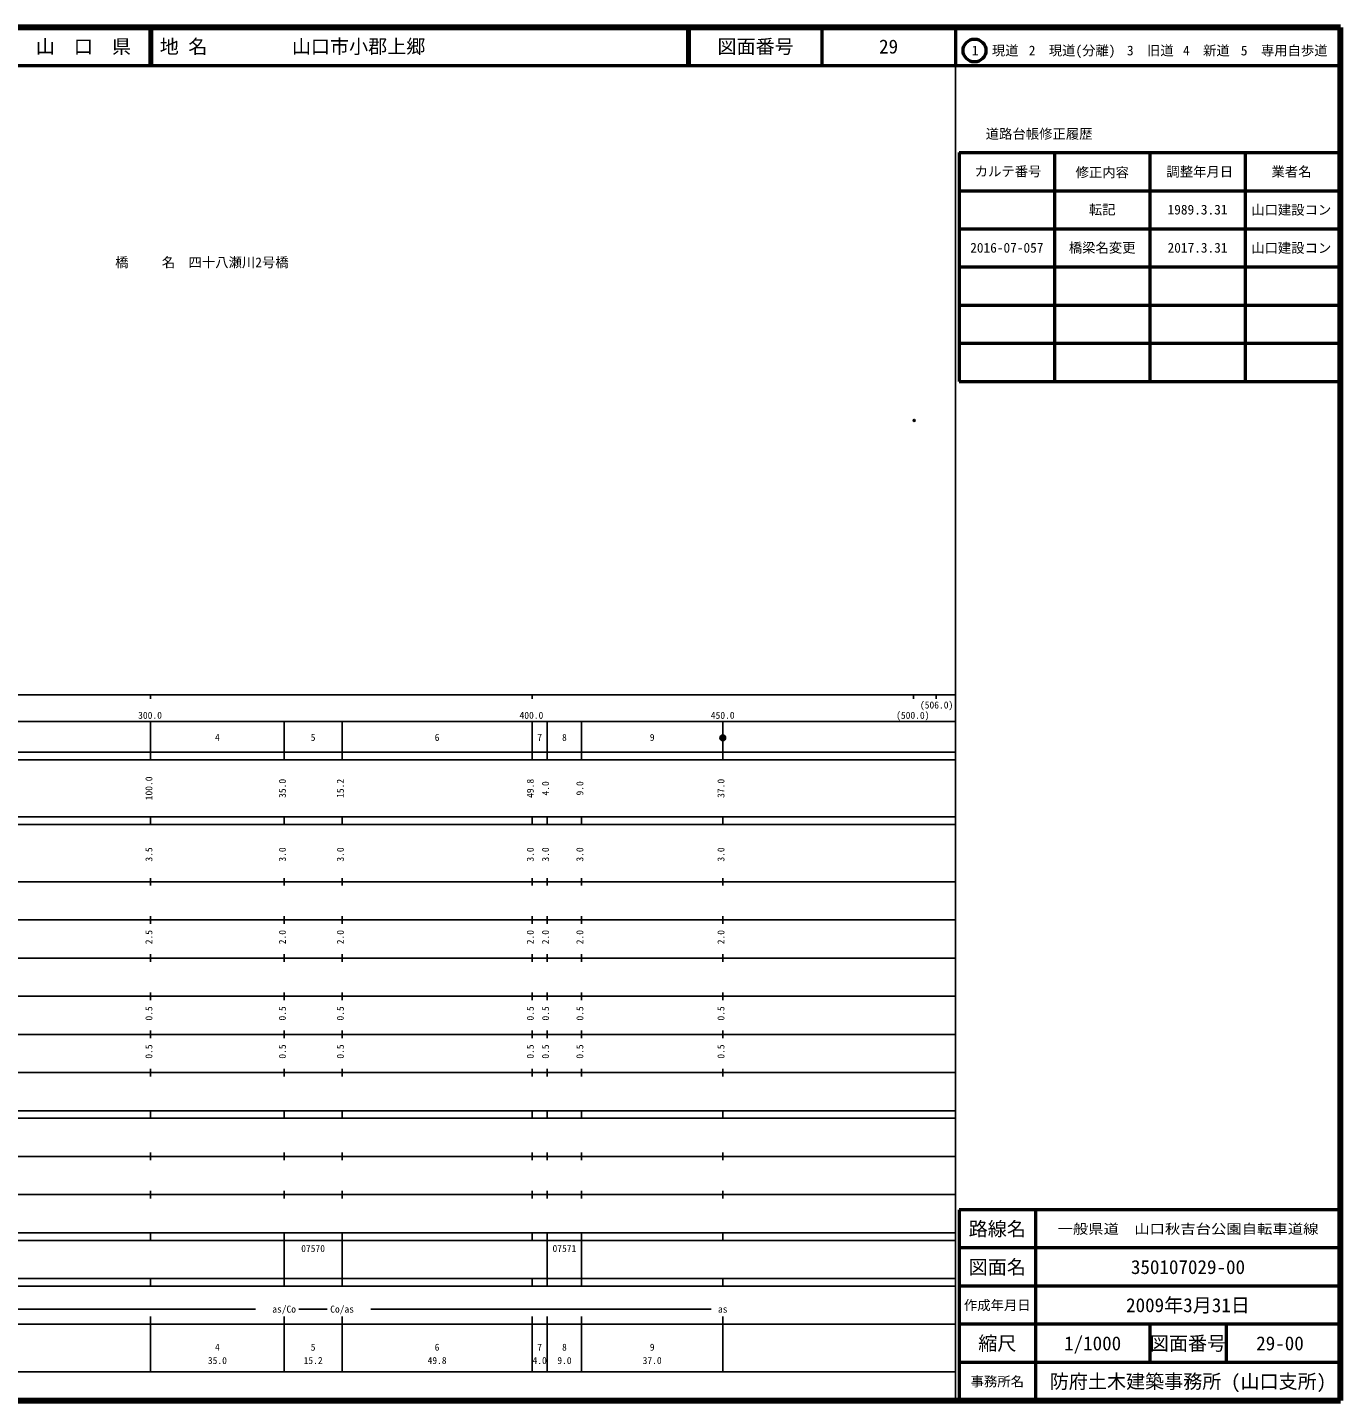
# Model space of a CAD drawing. Units: millimetres on the paper. Extents: x 40 to 680, y 20 to 380.
# Drawn here: x 335.7 to 680, y 20 to 380 of the extents above; entities that cross this region are included whole.
import ezdxf
from ezdxf.enums import TextEntityAlignment as Align

# ---------------------------------------------------------------- set-up
doc = ezdxf.new("R2010")
doc.units = ezdxf.units.MM
doc.header["$PDMODE"] = 32
doc.header["$PDSIZE"] = 0.5
for name, color, linetype in [('M-OTRS', 6, 'Continuous'), ('M-STR-HTXT', 7, 'Continuous'), ('M-TTL-TXT', 7, 'Continuous')]:
    doc.layers.add(name, color=color, linetype=linetype)
for name, color, linetype, lineweight in [('M-TTL', 2, 'Continuous', 140), ('M-TTL-BAND', 7, 'Continuous', 25), ('M-TTL-FRAM', 2, 'Continuous', 50), ('M-TTL-LINE', 7, 'Continuous', 50)]:
    doc.layers.add(name, color=color, linetype=linetype, lineweight=lineweight)
doc.styles.add('ＭＳ ゴシック', font='')
doc.styles.get('ＭＳ ゴシック').set_extended_font_data('MS Gothic')

msp = doc.modelspace()

# ---------------------------------------------------------------- linework, layer by layer
at = {"layer": 'M-OTRS'}
msp.add_point((568.216, 276.972), dxfattribs=at)
at = {"layer": 'M-TTL'}
for p, q in [((680, 380), (40, 380)), ((680, 20), (680, 380)), ((40, 20), (680, 20))]:
    msp.add_line(p, q, dxfattribs=at)
at = {"layer": 'M-TTL-BAND'}
for p, q in [((579, 20), (579, 370)), ((40, 205), (579, 205)), ((368, 205), (368, 204)), ((468, 205), (468, 204)), ((568, 205), (568, 204)), ((574, 205), (574, 204)), ((68, 198), (579, 198)), ((368, 188), (368, 198)), ((403, 188), (403, 198)), ((418.2, 188), (418.2, 198)), ((468, 188), (468, 198)), ((472, 188), (472, 198)), ((481, 188), (481, 198)), ((518, 188), (518, 198)), ((40, 190), (579, 190)), ((40, 188), (579, 188)), ((40, 173), (579, 173)), ((368, 171), (368, 173)), ((403, 171), (403, 173)), ((418.2, 171), (418.2, 173)), ((468, 171), (468, 173)), ((472, 171), (472, 173)), ((481, 171), (481, 173)), ((518, 171), (518, 173)), ((40, 171), (579, 171)), ((40, 156), (579, 156)), ((368, 155), (368, 157)), ((403, 155), (403, 157)), ((418.2, 155), (418.2, 157)), ((468, 155), (468, 157)), ((472, 155), (472, 157)), ((481, 155), (481, 157)), ((518, 155), (518, 157)), ((46, 146), (579, 146)), ((368, 145), (368, 147)), ((403, 145), (403, 147)), ((418.2, 145), (418.2, 147)), ((468, 145), (468, 147)), ((472, 145), (472, 147)), ((481, 145), (481, 147)), ((518, 145), (518, 147)), ((368, 135), (368, 137)), ((403, 135), (403, 137)), ((418.2, 135), (418.2, 137)), ((468, 135), (468, 137)), ((472, 135), (472, 137)), ((481, 135), (481, 137)), ((518, 135), (518, 137)), ((52, 136), (579, 136)), ((46, 126), (579, 126)), ((368, 125), (368, 127)), ((403, 125), (403, 127)), ((418.2, 125), (418.2, 127)), ((468, 125), (468, 127)), ((472, 125), (472, 127)), ((481, 125), (481, 127)), ((518, 125), (518, 127)), ((52, 116), (579, 116)), ((368, 115), (368, 117)), ((403, 115), (403, 117)), ((418.2, 115), (418.2, 117)), ((468, 115), (468, 117)), ((472, 115), (472, 117)), ((481, 115), (481, 117)), ((518, 115), (518, 117)), ((46, 106), (579, 106)), ((368, 105), (368, 107)), ((403, 105), (403, 107)), ((418.2, 105), (418.2, 107)), ((468, 105), (468, 107)), ((472, 105), (472, 107)), ((481, 105), (481, 107)), ((518, 105), (518, 107)), ((40, 96), (579, 96)), ((40, 94), (579, 94)), ((368, 94), (368, 96)), ((403, 94), (403, 96)), ((418.2, 94), (418.2, 96)), ((468, 94), (468, 96)), ((472, 94), (472, 96)), ((481, 94), (481, 96)), ((518, 94), (518, 96)), ((49, 84), (579, 84)), ((368, 83), (368, 85)), ((403, 83), (403, 85)), ((418.2, 83), (418.2, 85)), ((468, 83), (468, 85)), ((472, 83), (472, 85)), ((481, 83), (481, 85)), ((518, 83), (518, 85)), ((40, 74), (579, 74)), ((368, 73), (368, 75)), ((403, 73), (403, 75)), ((418.2, 73), (418.2, 75)), ((468, 73), (468, 75)), ((472, 73), (472, 75)), ((481, 73), (481, 75)), ((518, 73), (518, 75)), ((40, 64), (579, 64)), ((40, 62), (579, 62)), ((368, 62), (368, 64)), ((403, 62), (403, 64)), ((403, 52), (403, 62)), ((418.2, 62), (418.2, 64)), ((418.2, 52), (418.2, 62)), ((468, 62), (468, 64)), ((472, 62), (472, 64)), ((472, 52), (472, 62)), ((481, 62), (481, 64)), ((481, 52), (481, 62)), ((518, 62), (518, 64)), ((40, 52), (579, 52)), ((368, 50), (368, 52)), ((403, 50), (403, 52)), ((418.2, 50), (418.2, 52)), ((468, 50), (468, 52)), ((472, 50), (472, 52)), ((481, 50), (481, 52)), ((518, 50), (518, 52)), ((40, 50), (579, 50)), ((71, 44), (395.5, 44)), ((406.825, 44), (414.3, 44)), ((425.7, 44), (515, 44)), ((40, 40), (579, 40)), ((368, 27.5), (368, 42)), ((403, 27.5), (403, 42)), ((418.2, 27.5), (418.2, 42)), ((468, 27.5), (468, 42)), ((472, 27.5), (472, 42)), ((481, 27.5), (481, 42)), ((518, 27.5), (518, 42)), ((68, 27.5), (579, 27.5))]:
    msp.add_line(p, q, dxfattribs=at)
for radius in [0.75, 0.6, 0.45, 0.3, 0.15, 0.02]:
    msp.add_circle((518, 193.76), radius, dxfattribs=at)
msp.add_point((518, 193.76), dxfattribs=at)
at = {"layer": 'M-TTL-FRAM'}
for p, q in [((580, 347.197), (580, 287.197)), ((580, 347.197), (680, 347.197)), ((580, 287.197), (680, 287.197)), ((680, 70), (580, 70)), ((580, 70), (580, 20))]:
    msp.add_line(p, q, dxfattribs=at)
at = {"layer": 'M-TTL-LINE'}
for p, q in [((367.75, 380), (367.75, 370)), ((368.25, 380), (368.25, 370)), ((508.747, 380), (508.747, 370)), ((509.247, 380), (509.247, 370)), ((543.997, 380), (543.997, 370)), ((579, 380), (579, 370)), ((40, 370), (680, 370)), ((605, 347.197), (605, 287.197)), ((630, 347.197), (630, 287.197)), ((655, 347.197), (655, 287.197)), ((580, 337.197), (680, 337.197)), ((580, 327.197), (680, 327.197)), ((580, 317.197), (680, 317.197)), ((580, 307.197), (680, 307.197)), ((580, 297.197), (680, 297.197)), ((600, 70), (600, 20)), ((680, 60), (580, 60)), ((680, 50), (580, 50)), ((680, 40), (580, 40)), ((630, 40), (630, 30)), ((650, 40), (650, 30)), ((680, 30), (580, 30))]:
    msp.add_line(p, q, dxfattribs=at)
msp.add_circle((584.031, 373.958), 3, dxfattribs=at)

# ---------------------------------------------------------------- texts
at = {"layer": 'M-STR-HTXT', "style": 'ＭＳ ゴシック'}
msp.add_text('橋\u3000\u3000 名\u3000四十八瀬川2号橋', height=2.566, dxfattribs=at).set_placement((358.69, 316.366), align=Align.BOTTOM_LEFT)
at = {"layer": 'M-TTL-BAND', "style": 'ＭＳ ゴシック'}
for s, p in [('(506.0)', (574.087, 200.884)), ('300.0', (367.844, 198.195)), ('400.0', (467.844, 198.195)), ('450.0', (518, 198.195)), ('(500.0)', (567.844, 198.195)), ('4', (385.5, 192.405)), ('5', (410.6, 192.405)), ('6', (443.1, 192.405)), ('7', (470, 192.405)), ('8', (476.5, 192.405)), ('9', (499.5, 192.405)), ('as/Co', (403, 42.5)), ('Co/as', (418.2, 42.5)), ('as', (518, 42.5)), ('4', (385.5, 32.523)), ('5', (410.6, 32.523)), ('6', (443.1, 32.523)), ('7', (470, 32.523)), ('8', (476.5, 32.523)), ('9', (499.5, 32.523)), ('35.0', (385.5, 29.033)), ('15.2', (410.6, 29.033)), ('49.8', (443.1, 29.033)), ('4.0', (470, 29.033)), ('9.0', (476.5, 29.033)), ('37.0', (499.5, 29.033))]:
    msp.add_text(s, height=1.833, dxfattribs=at).set_placement(p, align=Align.BOTTOM_CENTER)
for s, p in [('100.0', (369, 180.5)), ('35.0', (404, 180.5)), ('15.2', (419.2, 180.5)), ('49.8', (469, 180.5)), ('4.0', (473, 180.5)), ('9.0', (482, 180.5)), ('37.0', (519, 180.5)), ('3.5', (369, 163.174)), ('3.0', (404, 163.174)), ('3.0', (419.2, 163.174)), ('3.0', (469, 163.174)), ('3.0', (473, 163.174)), ('3.0', (482, 163.174)), ('3.0', (519, 163.174)), ('2.5', (369, 141.5)), ('2.0', (404, 141.5)), ('2.0', (419.2, 141.5)), ('2.0', (469, 141.5)), ('2.0', (473, 141.5)), ('2.0', (482, 141.5)), ('2.0', (519, 141.5)), ('0.5', (369, 121.5)), ('0.5', (404, 121.5)), ('0.5', (419.2, 121.5)), ('0.5', (469, 121.5)), ('0.5', (473, 121.5)), ('0.5', (482, 121.5)), ('0.5', (519, 121.5)), ('0.5', (369, 111.5)), ('0.5', (404, 111.5)), ('0.5', (419.2, 111.5)), ('0.5', (469, 111.5)), ('0.5', (473, 111.5)), ('0.5', (482, 111.5)), ('0.5', (519, 111.5))]:
    msp.add_text(s, height=1.833, rotation=90, dxfattribs=at).set_placement(p, align=Align.BOTTOM_CENTER)
for s, p in [('07570', (407.475, 58.405)), ('07571', (473.375, 58.405))]:
    msp.add_text(s, height=1.833, dxfattribs=at).set_placement(p, align=Align.BOTTOM_LEFT)
at = {"layer": 'M-TTL-TXT', "style": 'ＭＳ ゴシック'}
for s, height, p in [('山\u3000口\u3000県', 3.666, (350.375, 375)), ('図面番号', 3.666, (526.622, 375)), ('29', 3.666, (561.497, 375)), ('1\u3000現道', 2.566, (589.448, 373.958)), ('2\u3000現道(分離)', 2.566, (609.619, 373.958)), ('3\u3000旧道', 2.566, (630.121, 373.958)), ('4\u3000新道', 2.566, (644.824, 373.958)), ('5\u3000専用自歩道', 2.566, (665.228, 373.958)), ('道路台帳修正履歴', 2.566, (600.968, 352.113)), ('カルテ番号', 2.566, (592.839, 342.277)), ('修正内容', 2.566, (617.509, 342.023)), ('調整年月日', 2.566, (643.089, 342.197)), ('業者名', 2.566, (667.134, 342.197)), ('転記', 2.566, (617.5, 332.245)), ('1989.3.31', 2.566, (642.5, 332.245)), ('山口建設コン', 2.566, (667.077, 332.189)), ('2016-07-057', 2.566, (592.5, 322.245)), ('橋梁名変更', 2.566, (617.5, 322.245)), ('2017.3.31', 2.566, (642.5, 322.245)), ('山口建設コン', 2.566, (667.077, 322.189)), ('路線名', 3.666, (590, 65)), ('路線名', 3.666, (590, 65)), ('図面名', 3.666, (590, 55)), ('図面名', 3.666, (590, 55)), ('350107029-00', 3.666, (640, 55)), ('2009年3月31日', 3.666, (640, 45)), ('作成年月日', 2.566, (590, 45)), ('作成年月日', 2.566, (590, 45)), ('縮尺', 3.666, (590, 35)), ('縮尺', 3.666, (590, 35)), ('1/1000', 3.666, (615, 35)), ('図面番号', 3.666, (640, 35)), ('図面番号', 3.666, (640, 35)), ('29-00', 3.666, (664.125, 35)), ('事務所名', 2.566, (590, 25)), ('事務所名', 2.566, (590, 25)), ('防府土木建築事務所 (山口支所)', 3.666, (640, 25))]:
    msp.add_text(s, height=height, dxfattribs=at).set_placement(p, align=Align.MIDDLE_CENTER)
for s, p in [('地 名', (370.38, 375)), ('山口市小郡上郷', (405.024, 375))]:
    msp.add_text(s, height=3.666, dxfattribs=at).set_placement(p, align=Align.MIDDLE_LEFT)
at = {"layer": 'M-TTL-TXT', "style": 'ＭＳ ゴシック', "width": 1.15}
msp.add_text('一般県道\u3000山口秋吉台公園自転車道線', height=2.566, dxfattribs=at).set_placement((640, 65), align=Align.MIDDLE_CENTER)

doc.saveas('drawing.dxf')
